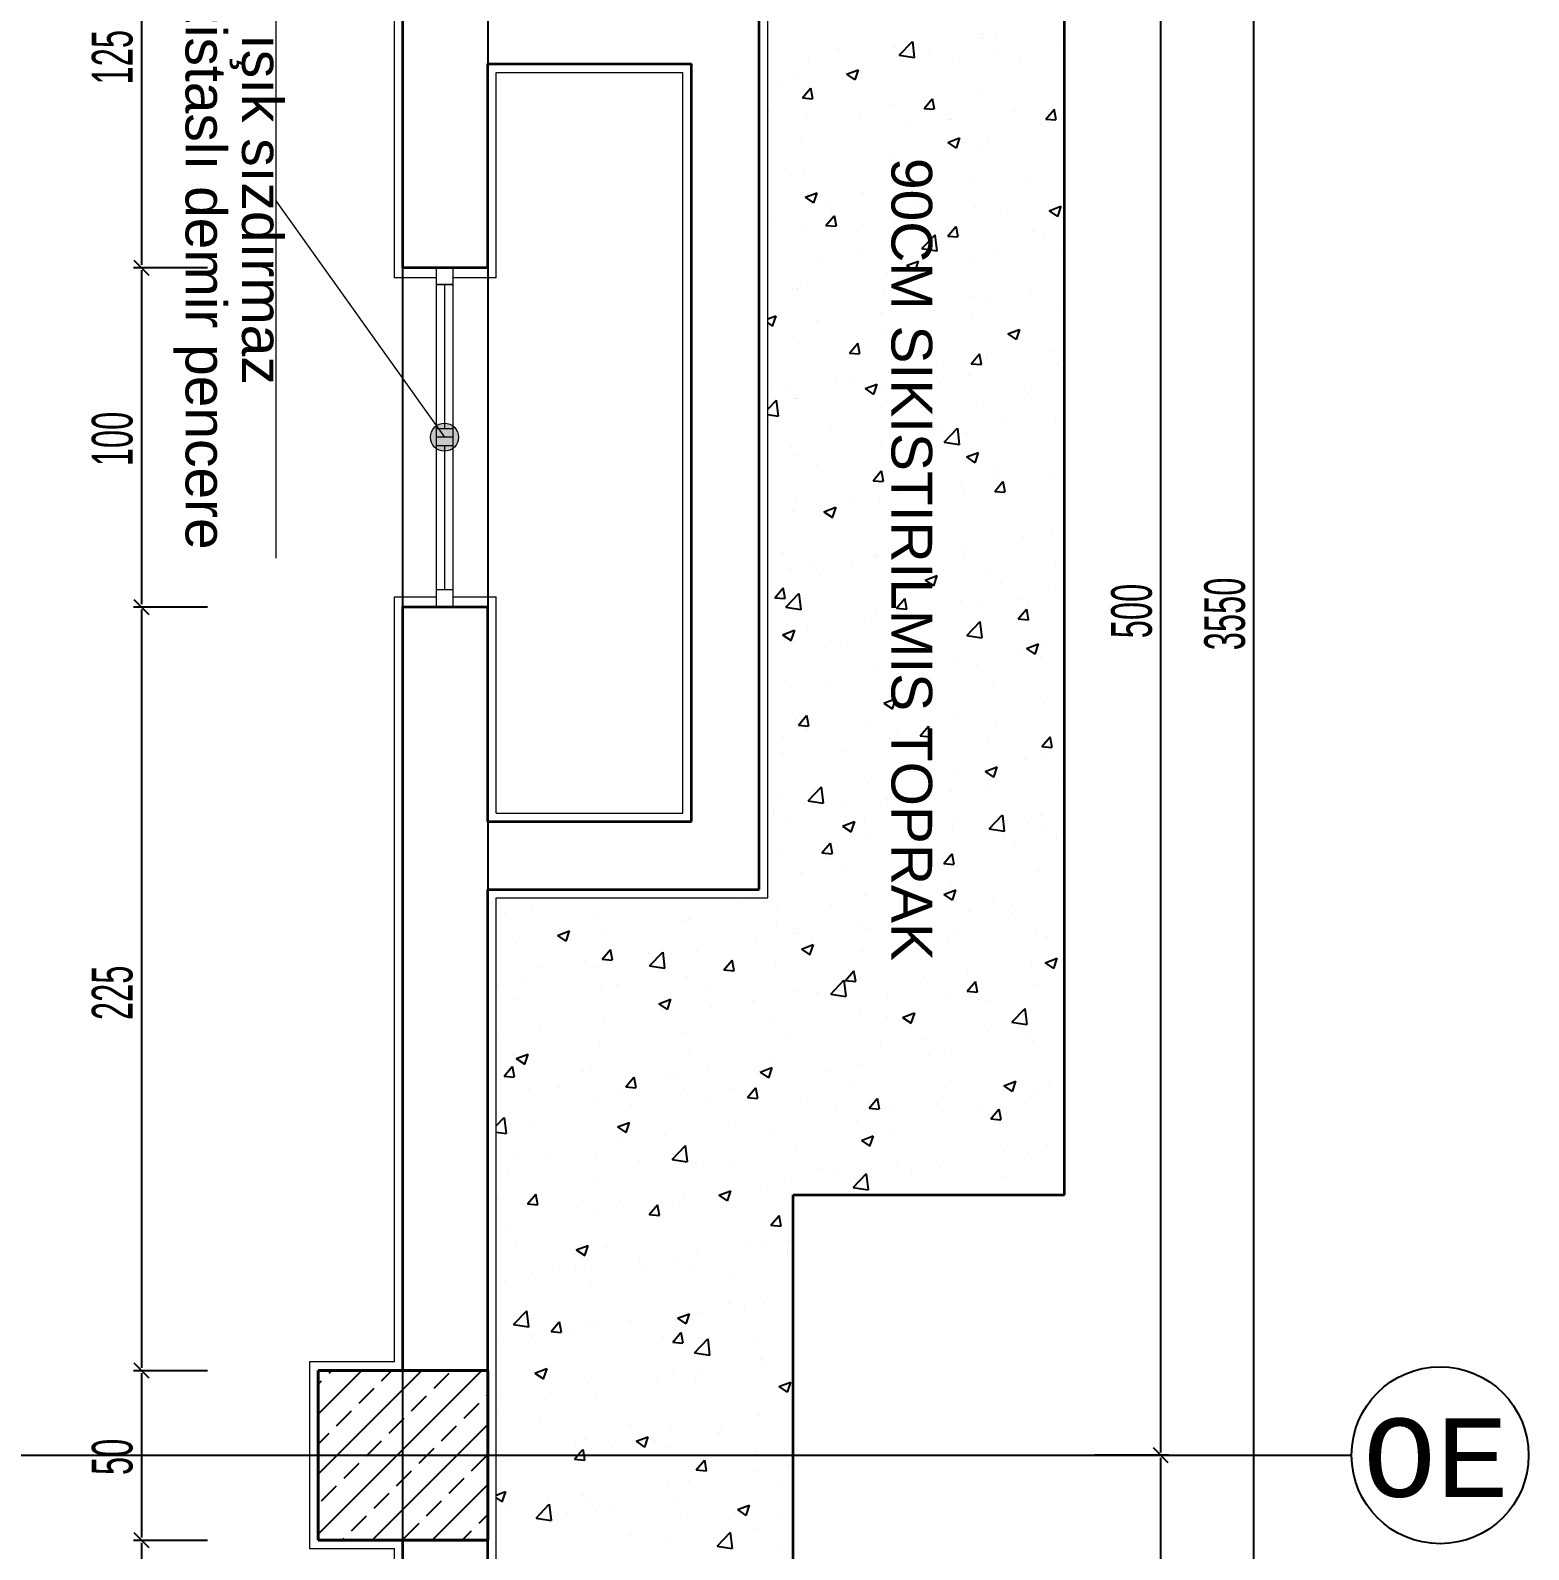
# Model space of a CAD drawing. Header units: inches. Extents: x -7543 to -822, y 102837 to 190349.
# Drawn here: x -836.2193 to -836.17515, y 102836.96471 to 102837.00948 of the extents above; entities that cross this region are included whole.
import ezdxf

# ---------------------------------------------------------------- set-up
doc = ezdxf.new("R2010")
doc.units = ezdxf.units.IN
doc.header["$MEASUREMENT"] = 0
doc.linetypes.add('DASHDOTX2', pattern=[2, 1, -0.5, 0, -0.5])
doc.layers.get('Defpoints').update_dxf_attribs({"lineweight": 25})
for name, color, linetype, lineweight in [('AKS', 1, 'Continuous', 25), ('ICOL', 55, 'Continuous', 25), ('KOLON', 2, 'Continuous', 40), ('SIVA', 150, 'Continuous', 15), ('TARAMA', 8, 'Continuous', 25), ('YAZI', 7, 'Continuous', 25)]:
    doc.layers.add(name, color=color, linetype=linetype, lineweight=lineweight)
doc.layers.add('DUVAR', color=7, linetype='Continuous', lineweight=35, true_color=0xfc4642)
doc.layers.add('PENCERE', color=7, linetype='Continuous', lineweight=18, true_color=0xffb360)
doc.styles.add('ISIM', font='monos.ttf', dxfattribs={"width": 1.1, "height": 200})
doc.styles.add('OLCU', font='tromand.shx', dxfattribs={"width": 0.6, "height": 12})
doc.styles.add('style5', font='arial.ttf', dxfattribs={"height": 1.25})
doc.styles.add('TURKCE', font='arial.ttf')

msp = doc.modelspace()

# ---------------------------------------------------------------- hatches: boundary and pattern name
at = {"layer": 'PENCERE'}
msp.add_hatch(color=256, dxfattribs=at).paths.add_polyline_path([(-836.207509, 102836.997493, 1), (-836.206684, 102836.997493, 1)])

# ---------------------------------------------------------------- linework, layer by layer
at = {"layer": 'AKS', "linetype": 'DASHDOTX2', "ltscale": 10}
for p, q in [((-836.208322, 102836.797308), (-836.208322, 102837.179379)), ((-836.333122, 102836.967493), (-836.180362, 102836.967493))]:
    msp.add_line(p, q, dxfattribs=at)
at = {"layer": 'AKS', "color": 0}
msp.add_circle((-836.177755, 102836.967493), 0.002608, dxfattribs=at)
at = {"layer": 'Defpoints'}
for p, q in [((-836.205822, 102837.169971), (-836.205822, 102836.814993)), ((-836.208322, 102836.969993), (-836.208322, 102837.014993)), ((-836.210822, 102836.964993), (-836.210822, 102836.969993)), ((-836.210822, 102836.969993), (-836.208322, 102836.969993)), ((-836.208322, 102836.964993), (-836.210822, 102836.964993)), ((-836.208322, 102836.919993), (-836.208322, 102836.964993))]:
    msp.add_line(p, q, dxfattribs=at)
at = {"layer": 'DUVAR'}
for p, q in [((-836.188822, 102836.975165), (-836.188822, 102837.019493)), ((-836.208322, 102837.002493), (-836.208322, 102837.014993)), ((-836.197822, 102836.984165), (-836.197822, 102837.010493)), ((-836.205822, 102837.002493), (-836.205822, 102837.008493)), ((-836.205822, 102837.002493), (-836.205822, 102837.008493)), ((-836.205822, 102837.008493), (-836.199822, 102837.008493)), ((-836.199822, 102836.986165), (-836.199822, 102837.008493)), ((-836.208322, 102837.002493), (-836.205822, 102837.002493)), ((-836.208097, 102837.002493), (-836.206097, 102837.002493)), ((-836.208322, 102836.969993), (-836.208322, 102836.992493)), ((-836.208322, 102836.992493), (-836.205822, 102836.992493)), ((-836.208097, 102836.992493), (-836.206097, 102836.992493)), ((-836.205822, 102836.986165), (-836.205822, 102836.992493)), ((-836.205822, 102836.986165), (-836.205822, 102836.992493)), ((-836.205822, 102836.986165), (-836.199822, 102836.986165)), ((-836.205822, 102836.969993), (-836.205822, 102836.984165)), ((-836.205822, 102836.984165), (-836.197822, 102836.984165)), ((-836.196822, 102836.919493), (-836.196822, 102836.975165)), ((-836.196822, 102836.975165), (-836.188822, 102836.975165)), ((-836.208322, 102836.919993), (-836.208322, 102836.964993)), ((-836.205822, 102836.919993), (-836.205822, 102836.964993))]:
    msp.add_line(p, q, dxfattribs=at)
at = {"layer": 'ICOL'}
for p, q in [((-836.183243, 102836.815071), (-836.183243, 102837.169893)), ((-836.185987, 102836.967571), (-836.185987, 102837.017415)), ((-836.216027, 102837.014915), (-836.216027, 102837.002571)), ((-836.216261, 102837.002493), (-836.214077, 102837.002493)), ((-836.216261, 102837.002493), (-836.214077, 102837.002493)), ((-836.216248, 102837.002714), (-836.215806, 102837.002272)), ((-836.216248, 102837.002714), (-836.215806, 102837.002272)), ((-836.216027, 102837.002415), (-836.216027, 102836.992571)), ((-836.216248, 102836.992714), (-836.215806, 102836.992272)), ((-836.216248, 102836.992714), (-836.215806, 102836.992272)), ((-836.216261, 102836.992493), (-836.214077, 102836.992493)), ((-836.216261, 102836.992493), (-836.214077, 102836.992493)), ((-836.216027, 102836.992415), (-836.216027, 102836.970071)), ((-836.216248, 102836.970214), (-836.215806, 102836.969772)), ((-836.216248, 102836.970214), (-836.215806, 102836.969772)), ((-836.216261, 102836.969993), (-836.214077, 102836.969993)), ((-836.216261, 102836.969993), (-836.214077, 102836.969993)), ((-836.216027, 102836.969915), (-836.216027, 102836.965071)), ((-836.185753, 102836.967493), (-836.187937, 102836.967493)), ((-836.185753, 102836.967493), (-836.187937, 102836.967493)), ((-836.185766, 102836.967272), (-836.186207, 102836.967714)), ((-836.185766, 102836.967272), (-836.186207, 102836.967714)), ((-836.185987, 102836.917571), (-836.185987, 102836.967415)), ((-836.216248, 102836.965214), (-836.215806, 102836.964772)), ((-836.216248, 102836.965214), (-836.215806, 102836.964772)), ((-836.216261, 102836.964993), (-836.214077, 102836.964993)), ((-836.216261, 102836.964993), (-836.214077, 102836.964993)), ((-836.216027, 102836.964915), (-836.216027, 102836.920071))]:
    msp.add_line(p, q, dxfattribs=at)
at = {"layer": 'KOLON'}
for p, q in [((-836.205822, 102836.969993), (-836.210822, 102836.969993)), ((-836.210822, 102836.969993), (-836.210822, 102836.964993)), ((-836.205822, 102836.964993), (-836.205822, 102836.969993)), ((-836.210822, 102836.964993), (-836.205822, 102836.964993))]:
    msp.add_line(p, q, dxfattribs=at)
at = {"layer": 'PENCERE'}
for p, q in [((-836.212069, 102837.012337), (-836.212069, 102836.993924)), ((-836.212069, 102837.004458), (-836.207097, 102836.997493)), ((-836.207347, 102837.002493), (-836.207347, 102836.992493)), ((-836.206847, 102837.002493), (-836.206847, 102836.992493)), ((-836.207347, 102837.001993), (-836.206847, 102837.001993)), ((-836.206847, 102837.001993), (-836.207347, 102837.001993)), ((-836.207097, 102837.001993), (-836.207097, 102836.997743)), ((-836.206847, 102836.997743), (-836.207347, 102836.997743)), ((-836.206847, 102836.997493), (-836.207347, 102836.997493)), ((-836.206847, 102836.997243), (-836.207347, 102836.997243)), ((-836.207097, 102836.997243), (-836.207097, 102836.992993)), ((-836.206847, 102836.992993), (-836.207347, 102836.992993))]:
    msp.add_line(p, q, dxfattribs=at)
msp.add_circle((-836.207097, 102836.997493), 0.000413, dxfattribs=at)
at = {"layer": 'SIVA'}
for p, q in [((-836.208572, 102837.002193), (-836.208572, 102837.014743)), ((-836.197572, 102836.983915), (-836.197572, 102837.010743)), ((-836.205572, 102837.002193), (-836.205572, 102837.008243)), ((-836.205572, 102837.002193), (-836.205572, 102837.008243)), ((-836.205572, 102837.008243), (-836.200072, 102837.008243)), ((-836.200072, 102836.986415), (-836.200072, 102837.008243)), ((-836.207347, 102837.002193), (-836.208572, 102837.002193)), ((-836.205572, 102837.002193), (-836.206847, 102837.002193)), ((-836.208572, 102836.970243), (-836.208572, 102836.992793)), ((-836.208572, 102836.992793), (-836.207347, 102836.992793)), ((-836.206847, 102836.992793), (-836.205572, 102836.992793)), ((-836.205572, 102836.986415), (-836.205572, 102836.992793)), ((-836.205572, 102836.986415), (-836.205572, 102836.992793)), ((-836.205572, 102836.986415), (-836.200072, 102836.986415)), ((-836.205572, 102836.910743), (-836.205572, 102836.983915)), ((-836.205572, 102836.983915), (-836.197572, 102836.983915)), ((-836.208572, 102836.970243), (-836.211072, 102836.970243)), ((-836.211072, 102836.970243), (-836.211072, 102836.964743)), ((-836.211072, 102836.964743), (-836.208572, 102836.964743)), ((-836.208572, 102836.920243), (-836.208572, 102836.964743))]:
    msp.add_line(p, q, dxfattribs=at)
at = {"layer": 'TARAMA'}
for p, q in [((-836.193693, 102837.008747), (-836.193303, 102837.009153)), ((-836.193242, 102837.008677), (-836.193297, 102837.009152)), ((-836.191273, 102837.009285), (-836.191273, 102837.009285)), ((-836.191202, 102837.009395), (-836.191202, 102837.009395)), ((-836.190862, 102837.009204), (-836.190862, 102837.009204)), ((-836.195486, 102837.008949), (-836.195486, 102837.008949)), ((-836.193799, 102837.008965), (-836.193799, 102837.008965)), ((-836.193778, 102837.008704), (-836.193778, 102837.008704)), ((-836.193693, 102837.008747), (-836.193248, 102837.008678)), ((-836.192817, 102837.008837), (-836.192817, 102837.008837)), ((-836.192116, 102837.008648), (-836.192116, 102837.008648)), ((-836.190864, 102837.008813), (-836.190864, 102837.008813)), ((-836.190148, 102837.008724), (-836.190148, 102837.008724)), ((-836.18897, 102837.009062), (-836.18897, 102837.009062)), ((-836.196694, 102837.008203), (-836.196694, 102837.008203)), ((-836.196366, 102837.008613), (-836.196366, 102837.008613)), ((-836.195274, 102837.008233), (-836.195274, 102837.008233)), ((-836.19525, 102837.008188), (-836.1949, 102837.008322)), ((-836.194995, 102837.00802), (-836.194894, 102837.008322)), ((-836.197167, 102837.007983), (-836.197167, 102837.007983)), ((-836.196548, 102837.007494), (-836.196307, 102837.007781)), ((-836.196243, 102837.007468), (-836.196301, 102837.007781)), ((-836.19525, 102837.008188), (-836.195001, 102837.00802)), ((-836.196548, 102837.007494), (-836.196249, 102837.007468)), ((-836.19386, 102837.007301), (-836.19386, 102837.007301)), ((-836.192962, 102837.00718), (-836.192721, 102837.007467)), ((-836.192657, 102837.007154), (-836.192715, 102837.007467)), ((-836.191334, 102837.007621), (-836.191334, 102837.007621)), ((-836.197535, 102837.007079), (-836.197535, 102837.007079)), ((-836.196427, 102837.006949), (-836.196427, 102837.006949)), ((-836.194866, 102837.006967), (-836.194866, 102837.006967)), ((-836.192962, 102837.00718), (-836.192663, 102837.007154)), ((-836.192197, 102837.006854), (-836.192197, 102837.006854)), ((-836.190286, 102837.00709), (-836.190286, 102837.00709)), ((-836.189375, 102837.006866), (-836.189134, 102837.007153)), ((-836.189375, 102837.006866), (-836.189076, 102837.00684)), ((-836.189071, 102837.00684), (-836.189128, 102837.007154)), ((-836.193431, 102837.006676), (-836.193431, 102837.006676)), ((-836.192179, 102837.006841), (-836.192179, 102837.006841)), ((-836.189528, 102837.006741), (-836.189528, 102837.006741)), ((-836.196589, 102837.006261), (-836.196589, 102837.006261)), ((-836.192265, 102837.006175), (-836.191915, 102837.006309)), ((-836.192265, 102837.006175), (-836.192017, 102837.006007)), ((-836.192011, 102837.006007), (-836.191909, 102837.006309)), ((-836.191395, 102837.005956), (-836.191395, 102837.005956)), ((-836.191068, 102837.006221), (-836.191068, 102837.006221)), ((-836.193984, 102837.00572), (-836.193984, 102837.00572)), ((-836.19392, 102837.005636), (-836.19392, 102837.005636)), ((-836.1969, 102837.00522), (-836.1969, 102837.00522)), ((-836.196488, 102837.005284), (-836.196488, 102837.005284)), ((-836.191601, 102837.005118), (-836.191601, 102837.005118)), ((-836.18987, 102837.005123), (-836.18987, 102837.005123)), ((-836.196467, 102837.004562), (-836.196117, 102837.004696)), ((-836.196212, 102837.004394), (-836.196111, 102837.004697)), ((-836.194746, 102837.004704), (-836.194746, 102837.004704)), ((-836.193495, 102837.004869), (-836.193495, 102837.004869)), ((-836.192786, 102837.004622), (-836.192786, 102837.004622)), ((-836.188859, 102837.004667), (-836.188859, 102837.004667)), ((-836.196467, 102837.004562), (-836.196218, 102837.004394)), ((-836.19584, 102837.004412), (-836.19584, 102837.004412)), ((-836.193171, 102837.004299), (-836.193171, 102837.004299)), ((-836.191456, 102837.004292), (-836.191456, 102837.004292)), ((-836.190502, 102837.004186), (-836.190502, 102837.004186)), ((-836.189281, 102837.004162), (-836.188931, 102837.004296)), ((-836.189281, 102837.004162), (-836.189032, 102837.003994)), ((-836.189026, 102837.003994), (-836.188925, 102837.004296)), ((-836.197455, 102837.003853), (-836.197455, 102837.003853)), ((-836.195854, 102837.003733), (-836.195613, 102837.00402)), ((-836.195854, 102837.003733), (-836.195555, 102837.003707)), ((-836.195702, 102837.004122), (-836.195702, 102837.004122)), ((-836.195549, 102837.003707), (-836.195607, 102837.00402)), ((-836.194786, 102837.00374), (-836.194786, 102837.00374)), ((-836.193981, 102837.003972), (-836.193981, 102837.003972)), ((-836.196548, 102837.00362), (-836.196548, 102837.00362)), ((-836.19303, 102837.003049), (-836.192641, 102837.003455)), ((-836.192579, 102837.002979), (-836.192635, 102837.003454)), ((-836.192268, 102837.003419), (-836.192027, 102837.003706)), ((-836.192268, 102837.003419), (-836.191969, 102837.003393)), ((-836.192117, 102837.003627), (-836.192117, 102837.003627)), ((-836.191963, 102837.003393), (-836.192021, 102837.003706)), ((-836.189759, 102837.003562), (-836.189759, 102837.003562)), ((-836.189447, 102837.003515), (-836.189447, 102837.003515)), ((-836.19481, 102837.002897), (-836.19481, 102837.002897)), ((-836.19303, 102837.003049), (-836.192585, 102837.00298)), ((-836.192916, 102837.003146), (-836.192916, 102837.003146)), ((-836.190877, 102837.002873), (-836.190877, 102837.002873)), ((-836.188919, 102837.003002), (-836.188919, 102837.003002)), ((-836.196062, 102837.002732), (-836.196062, 102837.002732)), ((-836.193793, 102837.002372), (-836.193793, 102837.002372)), ((-836.193482, 102837.002549), (-836.193132, 102837.002683)), ((-836.193482, 102837.002549), (-836.193233, 102837.002381)), ((-836.193227, 102837.002381), (-836.193126, 102837.002683)), ((-836.191516, 102837.002627), (-836.191516, 102837.002627)), ((-836.196609, 102837.001955), (-836.196609, 102837.001955)), ((-836.194042, 102837.002307), (-836.194042, 102837.002307)), ((-836.196835, 102837.00187), (-836.196835, 102837.00187)), ((-836.196709, 102837.001872), (-836.196709, 102837.001872)), ((-836.194166, 102837.001757), (-836.194166, 102837.001757)), ((-836.191496, 102837.001645), (-836.191496, 102837.001645)), ((-836.191074, 102837.00159), (-836.191074, 102837.00159)), ((-836.189822, 102837.001755), (-836.189822, 102837.001755)), ((-836.188827, 102837.001532), (-836.188827, 102837.001532)), ((-836.197572, 102837.000979), (-836.197333, 102837.001071)), ((-836.197429, 102837.000769), (-836.197327, 102837.001071)), ((-836.194232, 102837.001174), (-836.194232, 102837.001174)), ((-836.18898, 102837.001338), (-836.18898, 102837.001338)), ((-836.197572, 102837.000861), (-836.197434, 102837.000768)), ((-836.197377, 102837.00076), (-836.197377, 102837.00076)), ((-836.196125, 102837.000925), (-836.196125, 102837.000925)), ((-836.194103, 102837.000643), (-836.194103, 102837.000643)), ((-836.191577, 102837.000963), (-836.191577, 102837.000963)), ((-836.190498, 102837.000536), (-836.190147, 102837.00067)), ((-836.190243, 102837.000368), (-836.190142, 102837.00067)), ((-836.19667, 102837.000291), (-836.19667, 102837.000291)), ((-836.19516, 102836.999972), (-836.194919, 102837.000259)), ((-836.194856, 102836.999946), (-836.194913, 102837.000259)), ((-836.190498, 102837.000536), (-836.190249, 102837.000368)), ((-836.19516, 102836.999972), (-836.194862, 102836.999946)), ((-836.191574, 102836.999658), (-836.191333, 102836.999945)), ((-836.191269, 102836.999632), (-836.191327, 102836.999945)), ((-836.191138, 102836.999783), (-836.191138, 102836.999783)), ((-836.191083, 102836.999889), (-836.191083, 102836.999889)), ((-836.189244, 102837.000032), (-836.189244, 102837.000032)), ((-836.193999, 102836.999389), (-836.193999, 102836.999389)), ((-836.192389, 102836.999618), (-836.192389, 102836.999618)), ((-836.191638, 102836.999298), (-836.191638, 102836.999298)), ((-836.191574, 102836.999658), (-836.191275, 102836.999632)), ((-836.189041, 102836.999673), (-836.189041, 102836.999673)), ((-836.197441, 102836.998953), (-836.197441, 102836.998953)), ((-836.196915, 102836.998888), (-836.196915, 102836.998888)), ((-836.195547, 102836.999202), (-836.195547, 102836.999202)), ((-836.195139, 102836.999202), (-836.195139, 102836.999202)), ((-836.194699, 102836.998923), (-836.194349, 102836.999058)), ((-836.194699, 102836.998923), (-836.19445, 102836.998755)), ((-836.194444, 102836.998756), (-836.194343, 102836.999058)), ((-836.194164, 102836.998978), (-836.194164, 102836.998978)), ((-836.19247, 102836.99909), (-836.19247, 102836.99909)), ((-836.189885, 102836.998792), (-836.189885, 102836.998792)), ((-836.189801, 102836.998977), (-836.189801, 102836.998977)), ((-836.197572, 102836.998315), (-836.197314, 102836.998584)), ((-836.197253, 102836.998109), (-836.197308, 102836.998583)), ((-836.196754, 102836.998644), (-836.196754, 102836.998644)), ((-836.196731, 102836.998626), (-836.196731, 102836.998626)), ((-836.194085, 102836.998531), (-836.194085, 102836.998531)), ((-836.191416, 102836.998418), (-836.191416, 102836.998418)), ((-836.197572, 102836.998158), (-836.197259, 102836.998109)), ((-836.192801, 102836.998291), (-836.192801, 102836.998291)), ((-836.190559, 102836.99806), (-836.190559, 102836.99806)), ((-836.189102, 102836.998009), (-836.189102, 102836.998009)), ((-836.195717, 102836.99779), (-836.195717, 102836.99779)), ((-836.193705, 102836.997646), (-836.193705, 102836.997646)), ((-836.192453, 102836.997811), (-836.192453, 102836.997811)), ((-836.192367, 102836.997351), (-836.191978, 102836.997757)), ((-836.191916, 102836.997281), (-836.191972, 102836.997756)), ((-836.191699, 102836.997634), (-836.191699, 102836.997634)), ((-836.196863, 102836.99723), (-836.196863, 102836.99723)), ((-836.194224, 102836.997314), (-836.194224, 102836.997314)), ((-836.192367, 102836.997351), (-836.191922, 102836.997282)), ((-836.191714, 102836.99691), (-836.191364, 102836.997044)), ((-836.191459, 102836.996742), (-836.191358, 102836.997045)), ((-836.196792, 102836.996962), (-836.196792, 102836.996962)), ((-836.196134, 102836.996661), (-836.196134, 102836.996661)), ((-836.191714, 102836.99691), (-836.191465, 102836.996742)), ((-836.194467, 102836.996211), (-836.194226, 102836.996498)), ((-836.194467, 102836.996211), (-836.194168, 102836.996185)), ((-836.194162, 102836.996185), (-836.19422, 102836.996498)), ((-836.193465, 102836.996548), (-836.193465, 102836.996548)), ((-836.190891, 102836.996541), (-836.190891, 102836.996541)), ((-836.19088, 102836.995897), (-836.190639, 102836.996184)), ((-836.190796, 102836.996435), (-836.190796, 102836.996435)), ((-836.190576, 102836.995871), (-836.190633, 102836.996185)), ((-836.189163, 102836.996344), (-836.189163, 102836.996344)), ((-836.19502, 102836.995674), (-836.19502, 102836.995674)), ((-836.193807, 102836.996041), (-836.193807, 102836.996041)), ((-836.193768, 102836.995839), (-836.193768, 102836.995839)), ((-836.191875, 102836.996088), (-836.191875, 102836.996088)), ((-836.19176, 102836.995969), (-836.19176, 102836.995969)), ((-836.19088, 102836.995897), (-836.190581, 102836.995871)), ((-836.196852, 102836.995297), (-836.196852, 102836.995297)), ((-836.196723, 102836.99554), (-836.196723, 102836.99554)), ((-836.195915, 102836.995297), (-836.195565, 102836.995432)), ((-836.195915, 102836.995297), (-836.195667, 102836.99513)), ((-836.195661, 102836.99513), (-836.195559, 102836.995432)), ((-836.194285, 102836.995649), (-836.194285, 102836.995649)), ((-836.190032, 102836.994532), (-836.190032, 102836.994532)), ((-836.189223, 102836.99468), (-836.189223, 102836.99468)), ((-836.197108, 102836.994106), (-836.197108, 102836.994106)), ((-836.195084, 102836.993867), (-836.195084, 102836.993867)), ((-836.194439, 102836.993993), (-836.194439, 102836.993993)), ((-836.194346, 102836.993985), (-836.194346, 102836.993985)), ((-836.19319, 102836.994116), (-836.19319, 102836.994116)), ((-836.19182, 102836.994305), (-836.19182, 102836.994305)), ((-836.191769, 102836.99388), (-836.191769, 102836.99388)), ((-836.196913, 102836.993633), (-836.196913, 102836.993633)), ((-836.196335, 102836.993702), (-836.196335, 102836.993702)), ((-836.196053, 102836.993434), (-836.196053, 102836.993434)), ((-836.192931, 102836.993284), (-836.192581, 102836.993419)), ((-836.192676, 102836.993117), (-836.192575, 102836.993419)), ((-836.191098, 102836.993558), (-836.191098, 102836.993558)), ((-836.1891, 102836.993768), (-836.1891, 102836.993768)), ((-836.197359, 102836.992764), (-836.197118, 102836.993051)), ((-836.197054, 102836.992738), (-836.197112, 102836.993051)), ((-836.194014, 102836.993057), (-836.194014, 102836.993057)), ((-836.193384, 102836.993321), (-836.193384, 102836.993321)), ((-836.192931, 102836.993284), (-836.192682, 102836.993117)), ((-836.190715, 102836.993209), (-836.190715, 102836.993209)), ((-836.189284, 102836.993015), (-836.189284, 102836.993015)), ((-836.197359, 102836.992764), (-836.19706, 102836.992738)), ((-836.19704, 102836.99248), (-836.196651, 102836.992886)), ((-836.19693, 102836.992557), (-836.19693, 102836.992557)), ((-836.19659, 102836.99241), (-836.196645, 102836.992885)), ((-836.193773, 102836.99245), (-836.193532, 102836.992737)), ((-836.193468, 102836.992424), (-836.193526, 102836.992737)), ((-836.191881, 102836.99264), (-836.191881, 102836.99264)), ((-836.191348, 102836.992559), (-836.191348, 102836.992559)), ((-836.190096, 102836.992724), (-836.190096, 102836.992724)), ((-836.19704, 102836.99248), (-836.196596, 102836.992411)), ((-836.194505, 102836.992144), (-836.194505, 102836.992144)), ((-836.194407, 102836.99232), (-836.194407, 102836.99232)), ((-836.193773, 102836.99245), (-836.193474, 102836.992424)), ((-836.190187, 102836.992136), (-836.189946, 102836.992423)), ((-836.190187, 102836.992136), (-836.189888, 102836.99211)), ((-836.189882, 102836.99211), (-836.18994, 102836.992424)), ((-836.1899, 102836.99246), (-836.1899, 102836.99246)), ((-836.197132, 102836.991672), (-836.196782, 102836.991806)), ((-836.197132, 102836.991672), (-836.196883, 102836.991504)), ((-836.196974, 102836.991968), (-836.196974, 102836.991968)), ((-836.196877, 102836.991504), (-836.196776, 102836.991806)), ((-836.196399, 102836.991894), (-836.196399, 102836.991894)), ((-836.192816, 102836.99196), (-836.192816, 102836.99196)), ((-836.191704, 102836.991653), (-836.191315, 102836.992058)), ((-836.191704, 102836.991653), (-836.19126, 102836.991584)), ((-836.191254, 102836.991583), (-836.191309, 102836.992058)), ((-836.195732, 102836.991459), (-836.195732, 102836.991459)), ((-836.195433, 102836.991452), (-836.195433, 102836.991452)), ((-836.192764, 102836.991339), (-836.192764, 102836.991339)), ((-836.190095, 102836.991226), (-836.190095, 102836.991226)), ((-836.189946, 102836.991271), (-836.189596, 102836.991406)), ((-836.189946, 102836.991271), (-836.189697, 102836.991103)), ((-836.189692, 102836.991104), (-836.18959, 102836.991406)), ((-836.189345, 102836.991351), (-836.189345, 102836.991351)), ((-836.191942, 102836.990976), (-836.191942, 102836.990976)), ((-836.191411, 102836.990752), (-836.191411, 102836.990752)), ((-836.189518, 102836.991002), (-836.189518, 102836.991002)), ((-836.197035, 102836.990304), (-836.197035, 102836.990304)), ((-836.194468, 102836.990656), (-836.194468, 102836.990656)), ((-836.192663, 102836.990587), (-836.192663, 102836.990587)), ((-836.195821, 102836.990172), (-836.195821, 102836.990172)), ((-836.190906, 102836.99021), (-836.190906, 102836.99021)), ((-836.194147, 102836.989659), (-836.193797, 102836.989793)), ((-836.194147, 102836.989659), (-836.193899, 102836.989491)), ((-836.193893, 102836.989491), (-836.193791, 102836.989793)), ((-836.193822, 102836.989709), (-836.193822, 102836.989709)), ((-836.189406, 102836.989686), (-836.189406, 102836.989686)), ((-836.196738, 102836.989209), (-836.196738, 102836.989209)), ((-836.196665, 102836.989003), (-836.196424, 102836.98929)), ((-836.196665, 102836.989003), (-836.196367, 102836.988977)), ((-836.196361, 102836.988977), (-836.196419, 102836.98929)), ((-836.194528, 102836.988991), (-836.194528, 102836.988991)), ((-836.193079, 102836.988689), (-836.192838, 102836.988976)), ((-836.192774, 102836.988663), (-836.192832, 102836.988976)), ((-836.192003, 102836.989312), (-836.192003, 102836.989312)), ((-836.190833, 102836.989029), (-836.190833, 102836.989029)), ((-836.197096, 102836.988639), (-836.197096, 102836.988639)), ((-836.196407, 102836.988897), (-836.196407, 102836.988897)), ((-836.193978, 102836.988615), (-836.193978, 102836.988615)), ((-836.193738, 102836.988784), (-836.193738, 102836.988784)), ((-836.193079, 102836.988689), (-836.19278, 102836.988663)), ((-836.192727, 102836.98878), (-836.192727, 102836.98878)), ((-836.191069, 102836.988671), (-836.191069, 102836.988671)), ((-836.189493, 102836.988375), (-836.189252, 102836.988662)), ((-836.189188, 102836.988349), (-836.189246, 102836.988663)), ((-836.197136, 102836.9882), (-836.197136, 102836.9882)), ((-836.195353, 102836.988225), (-836.195353, 102836.988225)), ((-836.192684, 102836.988112), (-836.192684, 102836.988112)), ((-836.189493, 102836.988375), (-836.189194, 102836.988349)), ((-836.192064, 102836.987647), (-836.192064, 102836.987647)), ((-836.191163, 102836.987645), (-836.190813, 102836.98778)), ((-836.191163, 102836.987645), (-836.190914, 102836.987478)), ((-836.190908, 102836.987478), (-836.190807, 102836.98778)), ((-836.190014, 102836.987999), (-836.190014, 102836.987999)), ((-836.189467, 102836.988022), (-836.189467, 102836.988022)), ((-836.196378, 102836.986782), (-836.195988, 102836.987188)), ((-836.195927, 102836.986712), (-836.195982, 102836.987187)), ((-836.194589, 102836.987327), (-836.194589, 102836.987327)), ((-836.191113, 102836.987226), (-836.191113, 102836.987226)), ((-836.188991, 102836.987473), (-836.188991, 102836.987473)), ((-836.197156, 102836.986975), (-836.197156, 102836.986975)), ((-836.196378, 102836.986782), (-836.195933, 102836.986713)), ((-836.194042, 102836.986808), (-836.194042, 102836.986808)), ((-836.194028, 102836.986726), (-836.194028, 102836.986726)), ((-836.192148, 102836.987057), (-836.192148, 102836.987057)), ((-836.197402, 102836.986355), (-836.197402, 102836.986355)), ((-836.195294, 102836.986643), (-836.195294, 102836.986643)), ((-836.191041, 102836.985954), (-836.190652, 102836.98636)), ((-836.190591, 102836.985885), (-836.190646, 102836.986359)), ((-836.189527, 102836.986357), (-836.189527, 102836.986357)), ((-836.196944, 102836.986225), (-836.196944, 102836.986225)), ((-836.195364, 102836.986033), (-836.195014, 102836.986167)), ((-836.195364, 102836.986033), (-836.195115, 102836.985865)), ((-836.195109, 102836.985865), (-836.195008, 102836.986167)), ((-836.194733, 102836.986242), (-836.194733, 102836.986242)), ((-836.192124, 102836.985983), (-836.192124, 102836.985983)), ((-836.192063, 102836.98613), (-836.192063, 102836.98613)), ((-836.191041, 102836.985954), (-836.190597, 102836.985885)), ((-836.189914, 102836.986129), (-836.189914, 102836.986129)), ((-836.189394, 102836.986017), (-836.189394, 102836.986017)), ((-836.195972, 102836.985242), (-836.195731, 102836.985529)), ((-836.195667, 102836.985216), (-836.195725, 102836.985529)), ((-836.19465, 102836.985663), (-836.19465, 102836.985663)), ((-836.19283, 102836.985628), (-836.19283, 102836.985628)), ((-836.190306, 102836.985501), (-836.190306, 102836.985501)), ((-836.189054, 102836.985666), (-836.189054, 102836.985666)), ((-836.197217, 102836.98531), (-836.197217, 102836.98531)), ((-836.195972, 102836.985242), (-836.195673, 102836.985216)), ((-836.195746, 102836.985128), (-836.195746, 102836.985128)), ((-836.193464, 102836.985085), (-836.193464, 102836.985085)), ((-836.192385, 102836.984928), (-836.192144, 102836.985215)), ((-836.192385, 102836.984928), (-836.192087, 102836.984902)), ((-836.192081, 102836.984902), (-836.192138, 102836.985215)), ((-836.196609, 102836.984671), (-836.196609, 102836.984671)), ((-836.195357, 102836.984836), (-836.195357, 102836.984836)), ((-836.189588, 102836.984693), (-836.189588, 102836.984693)), ((-836.192379, 102836.98402), (-836.192029, 102836.984154)), ((-836.192379, 102836.98402), (-836.192131, 102836.983852)), ((-836.192185, 102836.984318), (-836.192185, 102836.984318)), ((-836.192125, 102836.983852), (-836.192023, 102836.984154)), ((-836.204494, 102836.983626), (-836.204494, 102836.983626)), ((-836.202912, 102836.983841), (-836.202912, 102836.983841)), ((-836.201045, 102836.983913), (-836.201045, 102836.983913)), ((-836.198375, 102836.9838), (-836.198375, 102836.9838)), ((-836.197278, 102836.983646), (-836.197278, 102836.983646)), ((-836.195706, 102836.983687), (-836.195706, 102836.983687)), ((-836.194711, 102836.983998), (-836.194711, 102836.983998)), ((-836.193037, 102836.983575), (-836.193037, 102836.983575)), ((-836.190921, 102836.983878), (-836.190921, 102836.983878)), ((-836.19037, 102836.983694), (-836.19037, 102836.983694)), ((-836.205328, 102836.983467), (-836.205328, 102836.983467)), ((-836.202659, 102836.983354), (-836.202659, 102836.983354)), ((-836.19999, 102836.983241), (-836.19999, 102836.983241)), ((-836.199875, 102836.983271), (-836.199875, 102836.983271)), ((-836.197321, 102836.983128), (-836.197321, 102836.983128)), ((-836.193837, 102836.983378), (-836.193837, 102836.983378)), ((-836.191621, 102836.983529), (-836.191621, 102836.983529)), ((-836.190368, 102836.983462), (-836.190368, 102836.983462)), ((-836.203766, 102836.982807), (-836.203416, 102836.982942)), ((-836.203766, 102836.982807), (-836.203517, 102836.98264)), ((-836.203511, 102836.98264), (-836.20341, 102836.982942)), ((-836.2024, 102836.982951), (-836.2024, 102836.982951)), ((-836.197924, 102836.982699), (-836.197924, 102836.982699)), ((-836.196753, 102836.982877), (-836.196753, 102836.982877)), ((-836.196673, 102836.982864), (-836.196673, 102836.982864)), ((-836.194779, 102836.983113), (-836.194779, 102836.983113)), ((-836.194652, 102836.983016), (-836.194652, 102836.983016)), ((-836.191983, 102836.982903), (-836.191983, 102836.982903)), ((-836.189649, 102836.983029), (-836.189649, 102836.983029)), ((-836.189314, 102836.98279), (-836.189314, 102836.98279)), ((-836.204968, 102836.982599), (-836.204968, 102836.982599)), ((-836.202451, 102836.982108), (-836.202209, 102836.982396)), ((-836.202146, 102836.982082), (-836.202204, 102836.982396)), ((-836.201082, 102836.982283), (-836.201082, 102836.982283)), ((-836.201051, 102836.981911), (-836.200661, 102836.982317)), ((-836.2006, 102836.981842), (-836.200655, 102836.982316)), ((-836.199669, 102836.982377), (-836.199669, 102836.982377)), ((-836.19658, 102836.982407), (-836.19623, 102836.982541)), ((-836.19658, 102836.982407), (-836.196332, 102836.982239)), ((-836.196326, 102836.982239), (-836.196224, 102836.982542)), ((-836.194772, 102836.982334), (-836.194772, 102836.982334)), ((-836.192246, 102836.982654), (-836.192246, 102836.982654)), ((-836.204228, 102836.981869), (-836.204228, 102836.981869)), ((-836.202976, 102836.982034), (-836.202976, 102836.982034)), ((-836.202585, 102836.981876), (-836.202585, 102836.981876)), ((-836.202451, 102836.982108), (-836.202152, 102836.982082)), ((-836.201051, 102836.981911), (-836.200606, 102836.981842)), ((-836.198864, 102836.981795), (-836.198623, 102836.982082)), ((-836.198864, 102836.981795), (-836.198565, 102836.981768)), ((-836.198559, 102836.981769), (-836.198617, 102836.982082)), ((-836.197339, 102836.981982), (-836.197339, 102836.981982)), ((-836.189791, 102836.981971), (-836.189791, 102836.981971)), ((-836.189395, 102836.982007), (-836.189045, 102836.982141)), ((-836.189395, 102836.982007), (-836.189146, 102836.981839)), ((-836.18914, 102836.981839), (-836.189039, 102836.982141)), ((-836.205501, 102836.981376), (-836.205501, 102836.981376)), ((-836.204708, 102836.981484), (-836.204708, 102836.981484)), ((-836.202039, 102836.981371), (-836.202039, 102836.981371)), ((-836.199936, 102836.981607), (-836.199936, 102836.981607)), ((-836.195715, 102836.981084), (-836.195325, 102836.98149)), ((-836.195264, 102836.981014), (-836.195319, 102836.981489)), ((-836.195278, 102836.981481), (-836.195037, 102836.981768)), ((-836.195278, 102836.981481), (-836.194979, 102836.981455)), ((-836.194973, 102836.981455), (-836.195031, 102836.981768)), ((-836.192937, 102836.981557), (-836.192937, 102836.981557)), ((-836.191692, 102836.981167), (-836.191451, 102836.981454)), ((-836.191685, 102836.981722), (-836.191685, 102836.981722)), ((-836.191387, 102836.981141), (-836.191445, 102836.981454)), ((-836.18971, 102836.981364), (-836.18971, 102836.981364)), ((-836.205028, 102836.980934), (-836.205028, 102836.980934)), ((-836.202461, 102836.981287), (-836.202461, 102836.981287)), ((-836.200782, 102836.980794), (-836.200431, 102836.980929)), ((-836.200527, 102836.980627), (-836.200426, 102836.980929)), ((-836.19937, 102836.981259), (-836.19937, 102836.981259)), ((-836.197988, 102836.980892), (-836.197988, 102836.980892)), ((-836.196701, 102836.981146), (-836.196701, 102836.981146)), ((-836.196094, 102836.981141), (-836.196094, 102836.981141)), ((-836.195715, 102836.981084), (-836.19527, 102836.981015)), ((-836.194032, 102836.981033), (-836.194032, 102836.981033)), ((-836.192307, 102836.980989), (-836.192307, 102836.980989)), ((-836.191692, 102836.981167), (-836.191393, 102836.981141)), ((-836.191363, 102836.98092), (-836.191363, 102836.98092)), ((-836.191127, 102836.980895), (-836.191127, 102836.980895)), ((-836.200782, 102836.980794), (-836.200533, 102836.980627)), ((-836.19924, 102836.980727), (-836.19924, 102836.980727)), ((-836.194832, 102836.980669), (-836.194832, 102836.980669)), ((-836.193596, 102836.980394), (-836.193246, 102836.980528)), ((-836.193341, 102836.980226), (-836.19324, 102836.980528)), ((-836.190378, 102836.980256), (-836.189989, 102836.980662)), ((-836.189928, 102836.980186), (-836.189983, 102836.980661)), ((-836.204291, 102836.980062), (-836.204291, 102836.980062)), ((-836.202398, 102836.980311), (-836.202398, 102836.980311)), ((-836.1974, 102836.980317), (-836.1974, 102836.980317)), ((-836.194043, 102836.980394), (-836.194043, 102836.980394)), ((-836.193596, 102836.980394), (-836.193347, 102836.980226)), ((-836.191107, 102836.979999), (-836.191107, 102836.979999)), ((-836.190378, 102836.980256), (-836.189934, 102836.980187)), ((-836.205543, 102836.979897), (-836.205543, 102836.979897)), ((-836.202522, 102836.979622), (-836.202522, 102836.979622)), ((-836.199996, 102836.979942), (-836.199996, 102836.979942)), ((-836.196959, 102836.979894), (-836.196959, 102836.979894)), ((-836.194252, 102836.979585), (-836.194252, 102836.979585)), ((-836.193, 102836.97975), (-836.193, 102836.97975)), ((-836.189929, 102836.979797), (-836.189929, 102836.979797)), ((-836.189771, 102836.9797), (-836.189771, 102836.9797)), ((-836.205089, 102836.97927), (-836.205089, 102836.97927)), ((-836.204983, 102836.979182), (-836.204633, 102836.979316)), ((-836.204983, 102836.979182), (-836.204734, 102836.979014)), ((-836.204728, 102836.979014), (-836.204627, 102836.979316)), ((-836.199875, 102836.979393), (-836.199875, 102836.979393)), ((-836.19741, 102836.979169), (-836.19741, 102836.979169)), ((-836.192845, 102836.979297), (-836.192845, 102836.979297)), ((-836.192368, 102836.979325), (-836.192368, 102836.979325)), ((-836.205343, 102836.978661), (-836.205102, 102836.978948)), ((-836.205343, 102836.978661), (-836.205044, 102836.978635)), ((-836.205038, 102836.978635), (-836.205096, 102836.978949)), ((-836.203013, 102836.978816), (-836.203013, 102836.978816)), ((-836.202791, 102836.978893), (-836.202791, 102836.978893)), ((-836.200555, 102836.978755), (-836.200555, 102836.978755)), ((-836.200344, 102836.978704), (-836.200344, 102836.978704)), ((-836.199303, 102836.97892), (-836.199303, 102836.97892)), ((-836.197797, 102836.978781), (-836.197447, 102836.978916)), ((-836.197797, 102836.978781), (-836.197548, 102836.978614)), ((-836.197542, 102836.978614), (-836.197441, 102836.978916)), ((-836.19746, 102836.978653), (-836.19746, 102836.978653)), ((-836.195761, 102836.978796), (-836.195761, 102836.978796)), ((-836.194893, 102836.979005), (-836.194893, 102836.979005)), ((-836.204628, 102836.978257), (-836.204628, 102836.978257)), ((-836.203713, 102836.978339), (-836.203713, 102836.978339)), ((-836.201757, 102836.978347), (-836.201516, 102836.978635)), ((-836.201757, 102836.978347), (-836.201458, 102836.978321)), ((-836.201452, 102836.978321), (-836.20151, 102836.978635)), ((-836.200057, 102836.978278), (-836.200057, 102836.978278)), ((-836.198677, 102836.978296), (-836.198677, 102836.978296)), ((-836.19817, 102836.978034), (-836.197929, 102836.978321)), ((-836.197866, 102836.978008), (-836.197924, 102836.978321)), ((-836.197675, 102836.978591), (-836.197675, 102836.978591)), ((-836.195006, 102836.978478), (-836.195006, 102836.978478)), ((-836.192336, 102836.978365), (-836.192336, 102836.978365)), ((-836.190611, 102836.978381), (-836.190261, 102836.978515)), ((-836.190611, 102836.978381), (-836.190363, 102836.978213)), ((-836.190357, 102836.978213), (-836.190255, 102836.978515)), ((-836.189667, 102836.978252), (-836.189667, 102836.978252)), ((-836.189264, 102836.978443), (-836.189264, 102836.978443)), ((-836.202583, 102836.977958), (-836.202583, 102836.977958)), ((-836.201959, 102836.978145), (-836.201959, 102836.978145)), ((-836.201593, 102836.977795), (-836.201593, 102836.977795)), ((-836.19929, 102836.978032), (-836.19929, 102836.978032)), ((-836.19817, 102836.978034), (-836.197872, 102836.978007)), ((-836.19662, 102836.977919), (-836.19662, 102836.977919)), ((-836.194584, 102836.97772), (-836.194343, 102836.978007)), ((-836.194279, 102836.977694), (-836.194337, 102836.978007)), ((-836.194316, 102836.977778), (-836.194316, 102836.977778)), ((-836.193951, 102836.977806), (-836.193951, 102836.977806)), ((-836.192422, 102836.978027), (-836.192422, 102836.978027)), ((-836.189831, 102836.978035), (-836.189831, 102836.978035)), ((-836.205572, 102836.9772), (-836.205335, 102836.977447)), ((-836.205273, 102836.976971), (-836.205329, 102836.977446)), ((-836.20515, 102836.977606), (-836.20515, 102836.977606)), ((-836.201998, 102836.977169), (-836.201648, 102836.977303)), ((-836.201743, 102836.977001), (-836.201642, 102836.977303)), ((-836.195567, 102836.977613), (-836.195567, 102836.977613)), ((-836.194954, 102836.97734), (-836.194954, 102836.97734)), ((-836.194584, 102836.97772), (-836.194285, 102836.977694)), ((-836.192428, 102836.97766), (-836.192428, 102836.97766)), ((-836.191282, 102836.977694), (-836.191282, 102836.977694)), ((-836.190998, 102836.977406), (-836.190757, 102836.977693)), ((-836.190998, 102836.977406), (-836.190699, 102836.97738)), ((-836.190936, 102836.977547), (-836.190936, 102836.977547)), ((-836.190693, 102836.97738), (-836.190751, 102836.977693)), ((-836.205572, 102836.977017), (-836.205279, 102836.976972)), ((-836.204509, 102836.977295), (-836.204509, 102836.977295)), ((-836.201998, 102836.977169), (-836.201749, 102836.977001)), ((-836.200619, 102836.976948), (-836.200619, 102836.976948)), ((-836.198725, 102836.977197), (-836.198725, 102836.977197)), ((-836.197521, 102836.976988), (-836.197521, 102836.976988)), ((-836.194812, 102836.976768), (-836.194462, 102836.976903)), ((-836.194558, 102836.976601), (-836.194456, 102836.976903)), ((-836.193852, 102836.977046), (-836.193852, 102836.977046)), ((-836.20187, 102836.976783), (-836.20187, 102836.976783)), ((-836.200388, 102836.976213), (-836.199998, 102836.976619)), ((-836.200118, 102836.976613), (-836.200118, 102836.976613)), ((-836.199937, 102836.976143), (-836.199992, 102836.976618)), ((-836.196767, 102836.976546), (-836.196767, 102836.976546)), ((-836.194812, 102836.976768), (-836.194564, 102836.9766)), ((-836.19058, 102836.976471), (-836.19058, 102836.976471)), ((-836.189328, 102836.976635), (-836.189328, 102836.976635)), ((-836.205028, 102836.976367), (-836.205028, 102836.976367)), ((-836.204008, 102836.976275), (-836.204008, 102836.976275)), ((-836.202644, 102836.976293), (-836.202644, 102836.976293)), ((-836.201339, 102836.976162), (-836.201339, 102836.976162)), ((-836.200388, 102836.976213), (-836.199943, 102836.976144)), ((-836.199683, 102836.976045), (-836.199683, 102836.976045)), ((-836.198669, 102836.976049), (-836.198669, 102836.976049)), ((-836.193737, 102836.976055), (-836.193737, 102836.976055)), ((-836.192489, 102836.975996), (-836.192489, 102836.975996)), ((-836.189892, 102836.976371), (-836.189892, 102836.976371)), ((-836.205211, 102836.975941), (-836.205211, 102836.975941)), ((-836.202599, 102836.975545), (-836.202599, 102836.975545)), ((-836.196883, 102836.975641), (-836.196883, 102836.975641)), ((-836.196, 102836.975936), (-836.196, 102836.975936)), ((-836.195631, 102836.975806), (-836.195631, 102836.975806)), ((-836.195052, 102836.975386), (-836.194662, 102836.975792)), ((-836.195015, 102836.975676), (-836.195015, 102836.975676)), ((-836.194601, 102836.975316), (-836.194656, 102836.975791)), ((-836.193331, 102836.975824), (-836.193331, 102836.975824)), ((-836.190662, 102836.975711), (-836.190662, 102836.975711)), ((-836.204649, 102836.9749), (-836.204408, 102836.975187)), ((-836.204345, 102836.974874), (-836.204402, 102836.975188)), ((-836.20004, 102836.975225), (-836.20004, 102836.975225)), ((-836.199014, 102836.975156), (-836.198663, 102836.97529)), ((-836.199014, 102836.975156), (-836.198765, 102836.974988)), ((-836.198759, 102836.974988), (-836.198658, 102836.97529)), ((-836.197582, 102836.975324), (-836.197582, 102836.975324)), ((-836.195052, 102836.975386), (-836.194607, 102836.975317)), ((-836.205515, 102836.975044), (-836.205515, 102836.975044)), ((-836.204649, 102836.9749), (-836.20435, 102836.974874)), ((-836.203186, 102836.974811), (-836.203186, 102836.974811)), ((-836.202704, 102836.974629), (-836.202704, 102836.974629)), ((-836.201934, 102836.974976), (-836.201934, 102836.974976)), ((-836.201063, 102836.974586), (-836.200822, 102836.974874)), ((-836.200758, 102836.97456), (-836.200816, 102836.974874)), ((-836.200179, 102836.974949), (-836.200179, 102836.974949)), ((-836.205272, 102836.974277), (-836.205272, 102836.974277)), ((-836.201063, 102836.974586), (-836.200764, 102836.97456)), ((-836.197477, 102836.974273), (-836.197236, 102836.97456)), ((-836.197477, 102836.974273), (-836.197178, 102836.974246)), ((-836.197172, 102836.974247), (-836.19723, 102836.97456)), ((-836.204981, 102836.97372), (-836.204981, 102836.97372)), ((-836.196946, 102836.973834), (-836.196946, 102836.973834)), ((-836.203215, 102836.973543), (-836.202865, 102836.973677)), ((-836.203215, 102836.973543), (-836.202966, 102836.973375)), ((-836.20296, 102836.973375), (-836.202859, 102836.973677)), ((-836.202312, 102836.973607), (-836.202312, 102836.973607)), ((-836.20024, 102836.973284), (-836.20024, 102836.973284)), ((-836.199643, 102836.973494), (-836.199643, 102836.973494)), ((-836.198198, 102836.973669), (-836.198198, 102836.973669)), ((-836.197643, 102836.973659), (-836.197643, 102836.973659)), ((-836.196974, 102836.973562), (-836.196974, 102836.973562)), ((-836.196974, 102836.973381), (-836.196974, 102836.973381)), ((-836.204501, 102836.972839), (-836.204501, 102836.972839)), ((-836.203927, 102836.973048), (-836.203927, 102836.973048)), ((-836.203249, 102836.973004), (-836.203249, 102836.973004)), ((-836.202765, 102836.972964), (-836.202765, 102836.972964)), ((-836.201356, 102836.973253), (-836.201356, 102836.973253)), ((-836.201258, 102836.972935), (-836.201258, 102836.972935)), ((-836.19989, 102836.973062), (-836.19989, 102836.973062)), ((-836.198589, 102836.972823), (-836.198589, 102836.972823)), ((-836.205332, 102836.972612), (-836.205332, 102836.972612)), ((-836.202806, 102836.972561), (-836.202806, 102836.972561)), ((-836.198692, 102836.971964), (-836.198692, 102836.971964)), ((-836.197704, 102836.971995), (-836.197704, 102836.971995)), ((-836.205061, 102836.971343), (-836.204672, 102836.971749)), ((-836.204611, 102836.971273), (-836.204666, 102836.971748)), ((-836.2003, 102836.97162), (-836.2003, 102836.97162)), ((-836.20023, 102836.97153), (-836.19988, 102836.971664)), ((-836.20023, 102836.97153), (-836.199981, 102836.971362)), ((-836.199976, 102836.971362), (-836.199874, 102836.971664)), ((-836.199513, 102836.971697), (-836.199513, 102836.971697)), ((-836.198262, 102836.971861), (-836.198262, 102836.971861)), ((-836.205061, 102836.971343), (-836.204617, 102836.971274)), ((-836.203956, 102836.971139), (-836.203715, 102836.971426)), ((-836.203956, 102836.971139), (-836.203657, 102836.971113)), ((-836.203651, 102836.971113), (-836.203709, 102836.971427)), ((-836.203307, 102836.971065), (-836.203307, 102836.971065)), ((-836.202826, 102836.9713), (-836.202826, 102836.9713)), ((-836.202671, 102836.971281), (-836.202671, 102836.971281)), ((-836.201608, 102836.971464), (-836.201608, 102836.971464)), ((-836.200369, 102836.970825), (-836.200128, 102836.971113)), ((-836.200065, 102836.970799), (-836.200122, 102836.971113)), ((-836.205393, 102836.970948), (-836.205393, 102836.970948)), ((-836.204565, 102836.971032), (-836.204565, 102836.971032)), ((-836.204524, 102836.970963), (-836.204524, 102836.970963)), ((-836.200638, 102836.970953), (-836.200638, 102836.970953)), ((-836.200369, 102836.970825), (-836.20007, 102836.970799)), ((-836.199725, 102836.970515), (-836.199336, 102836.970921)), ((-836.199274, 102836.970445), (-836.19933, 102836.97092)), ((-836.197969, 102836.97084), (-836.197969, 102836.97084)), ((-836.199725, 102836.970515), (-836.19928, 102836.970446)), ((-836.197764, 102836.97033), (-836.197764, 102836.97033)), ((-836.197683, 102836.970139), (-836.197683, 102836.970139)), ((-836.210822, 102836.968706), (-836.209534, 102836.969993)), ((-836.210822, 102836.966938), (-836.207767, 102836.969993)), ((-836.210822, 102836.96517), (-836.205999, 102836.969993)), ((-836.210822, 102836.969589), (-836.210721, 102836.969691)), ((-836.2105, 102836.969912), (-836.210418, 102836.969993)), ((-836.208953, 102836.969691), (-836.20865, 102836.969993)), ((-836.207406, 102836.96947), (-836.206964, 102836.969912)), ((-836.204431, 102836.969917), (-836.204081, 102836.970052)), ((-836.204431, 102836.969917), (-836.204183, 102836.969749)), ((-836.204177, 102836.96975), (-836.204075, 102836.970052)), ((-836.200829, 102836.969725), (-836.200829, 102836.969725)), ((-836.200361, 102836.969955), (-836.200361, 102836.969955)), ((-836.199698, 102836.969714), (-836.199698, 102836.969714)), ((-836.199577, 102836.969889), (-836.199577, 102836.969889)), ((-836.209616, 102836.969028), (-836.209174, 102836.96947)), ((-836.208069, 102836.968807), (-836.207627, 102836.969249)), ((-836.205859, 102836.969249), (-836.205822, 102836.969286)), ((-836.205454, 102836.969283), (-836.205454, 102836.969283)), ((-836.203986, 102836.969309), (-836.203986, 102836.969309)), ((-836.202887, 102836.969635), (-836.202887, 102836.969635)), ((-836.197246, 102836.969517), (-836.196896, 102836.969651)), ((-836.197246, 102836.969517), (-836.196997, 102836.969349)), ((-836.196991, 102836.969349), (-836.19689, 102836.969651)), ((-836.210279, 102836.968365), (-836.209837, 102836.968807)), ((-836.206522, 102836.968586), (-836.20608, 102836.969028)), ((-836.202614, 102836.969213), (-836.202614, 102836.969213)), ((-836.209231, 102836.964993), (-836.205822, 102836.968402)), ((-836.208732, 102836.968144), (-836.20829, 102836.968586)), ((-836.207185, 102836.967923), (-836.206743, 102836.968365)), ((-836.20553, 102836.968713), (-836.20553, 102836.968713)), ((-836.204281, 102836.968511), (-836.204281, 102836.968511)), ((-836.201612, 102836.968398), (-836.201612, 102836.968398)), ((-836.197825, 102836.968666), (-836.197825, 102836.968666)), ((-836.210822, 102836.967822), (-836.2105, 102836.968144)), ((-836.209395, 102836.967481), (-836.208953, 102836.967923)), ((-836.202948, 102836.967971), (-836.202948, 102836.967971)), ((-836.201447, 102836.967904), (-836.201097, 102836.968038)), ((-836.201447, 102836.967904), (-836.201198, 102836.967736)), ((-836.201192, 102836.967736), (-836.201091, 102836.968039)), ((-836.200892, 102836.967917), (-836.200892, 102836.967917)), ((-836.200422, 102836.968291), (-836.200422, 102836.968291)), ((-836.198999, 102836.968167), (-836.198999, 102836.968167)), ((-836.198942, 102836.968285), (-836.198942, 102836.968285)), ((-836.207848, 102836.96726), (-836.207406, 102836.967702)), ((-836.206301, 102836.967039), (-836.205859, 102836.967481)), ((-836.205515, 102836.967619), (-836.205515, 102836.967619)), ((-836.203262, 102836.967378), (-836.203165, 102836.967493)), ((-836.203226, 102836.967839), (-836.203226, 102836.967839)), ((-836.203165, 102836.967493), (-836.203021, 102836.967665)), ((-836.202983, 102836.967493), (-836.203015, 102836.967666)), ((-836.202957, 102836.967352), (-836.202983, 102836.967493)), ((-836.202144, 102836.967753), (-836.202144, 102836.967753)), ((-836.200557, 102836.967726), (-836.200557, 102836.967726)), ((-836.197888, 102836.967613), (-836.197888, 102836.967613)), ((-836.210058, 102836.966818), (-836.209616, 102836.96726)), ((-836.208511, 102836.966597), (-836.208069, 102836.967039)), ((-836.205302, 102836.967337), (-836.205302, 102836.967337)), ((-836.203262, 102836.967378), (-836.202963, 102836.967352)), ((-836.199676, 102836.967064), (-836.199434, 102836.967352)), ((-836.199676, 102836.967064), (-836.199377, 102836.967038)), ((-836.199371, 102836.967038), (-836.199429, 102836.967352)), ((-836.196989, 102836.967231), (-836.196989, 102836.967231)), ((-836.210721, 102836.966155), (-836.210279, 102836.966597)), ((-836.207463, 102836.964993), (-836.205822, 102836.966634)), ((-836.206964, 102836.966376), (-836.206522, 102836.966818)), ((-836.200483, 102836.966626), (-836.200483, 102836.966626)), ((-836.199905, 102836.966731), (-836.199905, 102836.966731)), ((-836.197886, 102836.967001), (-836.197886, 102836.967001)), ((-836.197156, 102836.96661), (-836.197156, 102836.96661)), ((-836.209174, 102836.965934), (-836.208732, 102836.966376)), ((-836.207627, 102836.965713), (-836.207185, 102836.966155)), ((-836.205572, 102836.966321), (-836.205298, 102836.966426)), ((-836.205572, 102836.96624), (-836.205399, 102836.966124)), ((-836.205393, 102836.966124), (-836.205292, 102836.966426)), ((-836.203008, 102836.966306), (-836.203008, 102836.966306)), ((-836.202821, 102836.96623), (-836.202821, 102836.96623)), ((-836.200314, 102836.966195), (-836.200314, 102836.966195)), ((-836.209837, 102836.965271), (-836.209395, 102836.965713)), ((-836.20608, 102836.965492), (-836.205822, 102836.965751)), ((-836.205275, 102836.965969), (-836.205275, 102836.965969)), ((-836.204398, 102836.965644), (-836.204009, 102836.96605)), ((-836.203948, 102836.965575), (-836.204003, 102836.966049)), ((-836.203459, 102836.96578), (-836.203459, 102836.96578)), ((-836.202606, 102836.965856), (-836.202606, 102836.965856)), ((-836.202208, 102836.965945), (-836.202208, 102836.965945)), ((-836.199937, 102836.965743), (-836.199937, 102836.965743)), ((-836.198462, 102836.965891), (-836.198112, 102836.966025)), ((-836.198462, 102836.965891), (-836.198213, 102836.965723)), ((-836.198208, 102836.965723), (-836.198106, 102836.966025)), ((-836.20829, 102836.96505), (-836.207848, 102836.965492)), ((-836.206579, 102836.964993), (-836.206301, 102836.965271)), ((-836.204398, 102836.965644), (-836.203954, 102836.965575)), ((-836.199062, 102836.964817), (-836.198673, 102836.965223)), ((-836.198707, 102836.965633), (-836.198707, 102836.965633)), ((-836.198611, 102836.964747), (-836.198667, 102836.965222)), ((-836.197947, 102836.965337), (-836.197947, 102836.965337)), ((-836.197268, 102836.965631), (-836.197268, 102836.965631)), ((-836.210115, 102836.964993), (-836.210058, 102836.96505)), ((-836.201622, 102836.965132), (-836.201622, 102836.965132)), ((-836.200544, 102836.964962), (-836.200544, 102836.964962)), ((-836.199062, 102836.964817), (-836.198617, 102836.964748)), ((-836.19722, 102836.964803), (-836.19722, 102836.964803))]:
    msp.add_line(p, q, dxfattribs=at)

# ---------------------------------------------------------------- texts
at = {"layer": 'AKS', "style": 'ISIM', "width": 1.1}
msp.add_text('OE', height=0.00231, dxfattribs=at).set_placement((-836.180028, 102836.966267))
at = {"layer": 'ICOL', "style": 'OLCU', "width": 0.6}
for s, p in [('125', (-836.216291, 102837.007886)), ('100', (-836.216291, 102836.996636)), ('500', (-836.186251, 102836.991567)), ('3550', (-836.183507, 102836.991214)), ('225', (-836.216291, 102836.980317)), ('50', (-836.216291, 102836.96691))]:
    msp.add_text(s, height=0.0012, rotation=90, dxfattribs=at).set_placement(p)
at = {"layer": 'PENCERE', "style": 'style5'}
for s, p in [('vazistaslı demir pencere', (-836.214728, 102837.012251)), ('ışık sızdırmaz ', (-836.213064, 102837.009376))]:
    msp.add_text(s, height=0.0012, rotation=270, dxfattribs=at).set_placement(p)
at = {"layer": 'YAZI', "style": 'TURKCE'}
msp.add_text('90CM SIKISTIRILMIS TOPRAK', height=0.0012, rotation=270, dxfattribs=at).set_placement((-836.193925, 102837.005721))

doc.saveas('drawing.dxf')
